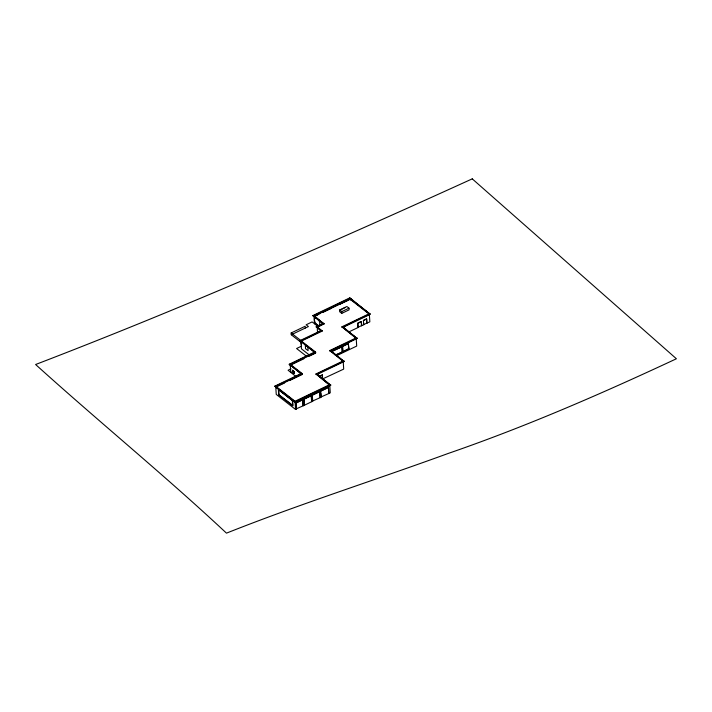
<?xml version="1.0" encoding="UTF-8"?>
<svg xmlns="http://www.w3.org/2000/svg" width="712" height="712" viewBox="0 0 712 712"><rect width="100%" height="100%" fill="white"/><g stroke="black" fill="none" stroke-linecap="round" stroke-linejoin="round"><path stroke-width="1.07" d="M312.986 315.514L349.859 297.847L370.302 314.295L342.935 327.404L342.899 326.861L357.166 338.485L330.804 351.114L330.768 350.571L344.163 361.518L316.991 374.539L316.956 373.987L330.733 385.237L294.928 402.396L274.77 386.171L301.185 373.515L301.221 374.058L289.25 364.215L314.633 352.048L314.668 352.6L299.992 340.647L321.157 330.51L321.192 331.053L316.208 326.657L323.07 323.373L323.106 323.916L312.986 315.514L323.07 323.373M313.022 316.066L349.895 298.39L350.918 299.885L350.972 299.298M351.007 299.841L349.743 298.969L313.974 316.11L324.058 323.969L317.196 327.253L317.16 326.701L322.144 331.107L300.989 341.244L301.167 344.225M315.843 315.576L320.72 313.244M322.67 312.301L349.138 299.761L339.375 304.442M315.95 315.665L317.908 314.731M322.785 312.39L331.57 308.18M350.963 299.111L350.927 298.568L351.959 299.894M350.731 299.734L349.708 298.426L349.743 298.969M301.639 342.837L291.27 334.756L291.155 332.967L305.208 326.238L305.323 328.027M339.526 310.032L346.877 306.507L348.996 308.163L349.111 309.853L341.769 313.369L339.642 311.714L339.526 310.032L341.653 311.687L341.769 313.369M340.327 309.934L341.128 309.934M341.84 309.213L345.48 307.45M291.27 334.756L308.412 326.55L306.142 324.779L312.096 321.922L313.689 323.168M324.058 323.969L313.939 315.567L314.473 323.746L315.336 323.337L318.353 325.669C313.494 324.254 312.354 311.998 319.599 321.619L319.83 325.829M341.653 311.687L348.996 308.163M316.244 327.2L324.022 323.417M300.028 341.19L322.109 330.555M301.363 346.228L296.584 348.524L306.222 356.036M356.214 338.44L341.947 326.808L369.314 313.689L369.84 321.877L366.805 323.115L366.529 318.869L363.351 320.391L363.805 324.77L361.491 325.66L361.215 321.459L357.736 323.123L358.18 327.467L348.364 332.166M341.983 327.351L370.267 313.743M363.529 320.525L366.707 319.003L366.983 323.248M357.913 323.266L361.393 321.593L361.669 325.793M357.798 324.174L358.002 327.324L361.491 325.66M363.494 322.509L363.627 324.636L366.805 323.115M289.286 364.767L315.594 352.102L315.656 353.108L308.803 356.392M292.16 364.366L303.908 358.741M291.03 368.834L288.093 370.24L295.854 376.434M322.447 379.024L343.7 369.101L343.211 361.465L329.816 350.518L356.178 337.888L356.703 346.077L337.177 355.43M329.852 351.069L357.13 337.942M331.881 351.194L342.134 346.664L342.472 351.942L335.512 355.27M348.248 343.38L342.534 346.112L343.184 351.621L348.898 348.889L348.248 343.38L348.898 348.889M293.157 372.091L292.472 370.267L293.068 370.73L293.264 373.088C294.759 374.966 293.237 368.727 293.86 372.652L294.483 373.141L293.727 371.299M331.196 351.906L342.134 346.664M342.846 346.352L348.56 343.611M293.068 370.73L292.427 370.293M291.644 372.011L290.736 372.447L290.202 364.268L302.146 373.56L302.2 374.503L289.481 380.6M293.228 371.833L293.789 372.269L293.228 371.833L293.264 373.088M294.35 371.789L294.439 373.168M335.21 355.039L342.472 351.942M348.595 348.649L343.184 351.621M296.441 409.035L295.836 402.867L296.441 409.035L295.569 409.453L276.247 394.404L275.722 386.224L302.146 373.56M275.784 387.168L284.586 382.949M316.003 373.942L329.772 385.192L316.003 373.942L343.175 360.922M316.039 374.485L344.127 360.975M278.686 394.857L292.961 405.893L292.605 400.42L278.33 389.384L278.748 394.822M278.935 394.697L292.668 405.315L292.356 400.58L278.695 389.927L278.997 394.671M322.385 375.055L319.822 376.025L322.385 375.055L322.652 379.193M275.722 386.224L295.035 401.274L329.736 384.64M274.77 386.171L294.893 401.853L330.697 384.694M296.806 402.405L302.671 399.592L303.285 405.751L304.478 405.19L303.864 399.023L311.233 395.489L311.838 401.657L312.791 401.203L312.176 395.035L319.697 391.431L320.311 397.599L321.219 397.163L320.605 390.995L327.324 387.782M296.058 403.045L302.903 399.77M304.086 399.201L311.455 395.667M312.399 395.213L319.919 391.609M320.836 391.173L328.508 387.497L328.899 393.487L330.27 392.828L329.807 385.664M296.219 408.857L303.285 405.751M311.838 401.657L304.478 405.19M312.239 396.032L312.559 401.025L320.311 397.599M320.738 392.997L320.996 396.985L328.899 393.487M351.87 299.93L369.43 313.609M350.882 299.334L369.314 313.689M350.918 299.885L369.35 314.241M342.935 327.404L357.166 338.485M341.947 326.808L356.178 337.888M314.473 323.746L317.828 326.363M317.196 327.253L322.144 331.107M316.208 326.657L321.157 330.51M329.816 350.518L344.163 361.518M291.155 332.967L300.66 340.372M315.594 352.102L300.953 340.692L301.479 348.88L309.328 354.994M299.992 340.647L315.63 352.645L290.238 364.811L302.182 374.112L275.758 386.767L295.071 401.817M305.306 344.928L307.86 346.886L308.1 350.651L305.546 348.693L305.323 344.92M316.991 374.539L330.733 385.237M328.508 387.497L328.668 393.309M289.25 364.215L301.185 373.515M349.859 297.847L349.895 298.39M341.822 346.424L342.169 351.701M322.18 374.895L322.376 377.992M317.267 328.348L317.552 332.709M319.697 391.431L320.08 397.421M311.233 395.489L311.616 401.479M303.864 399.023L304.184 404.015M302.671 399.592L303.063 405.582M295.035 401.274L295.569 409.453M294.893 401.853L294.928 402.396M472.252 178.854C328.294 244.358 183.304 307.869 35.6 364.508C98.585 421.451 164.454 475.127 226.469 533.146C299.458 504.132 374.352 480.377 448.115 453.482C526.079 426.577 601.711 393.647 676.4 358.768L472.252 178.854"/></g></svg>
